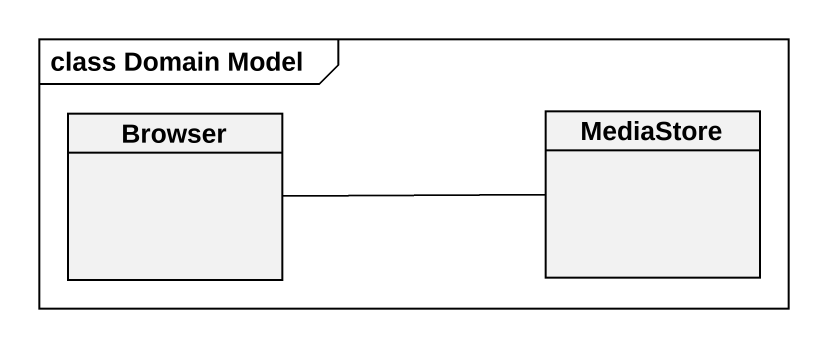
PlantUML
@startuml
mainframe class Domain Model
hide circle
hide empty members
class Browser
class MediaStore
MediaStore -left- Browser
@enduml
